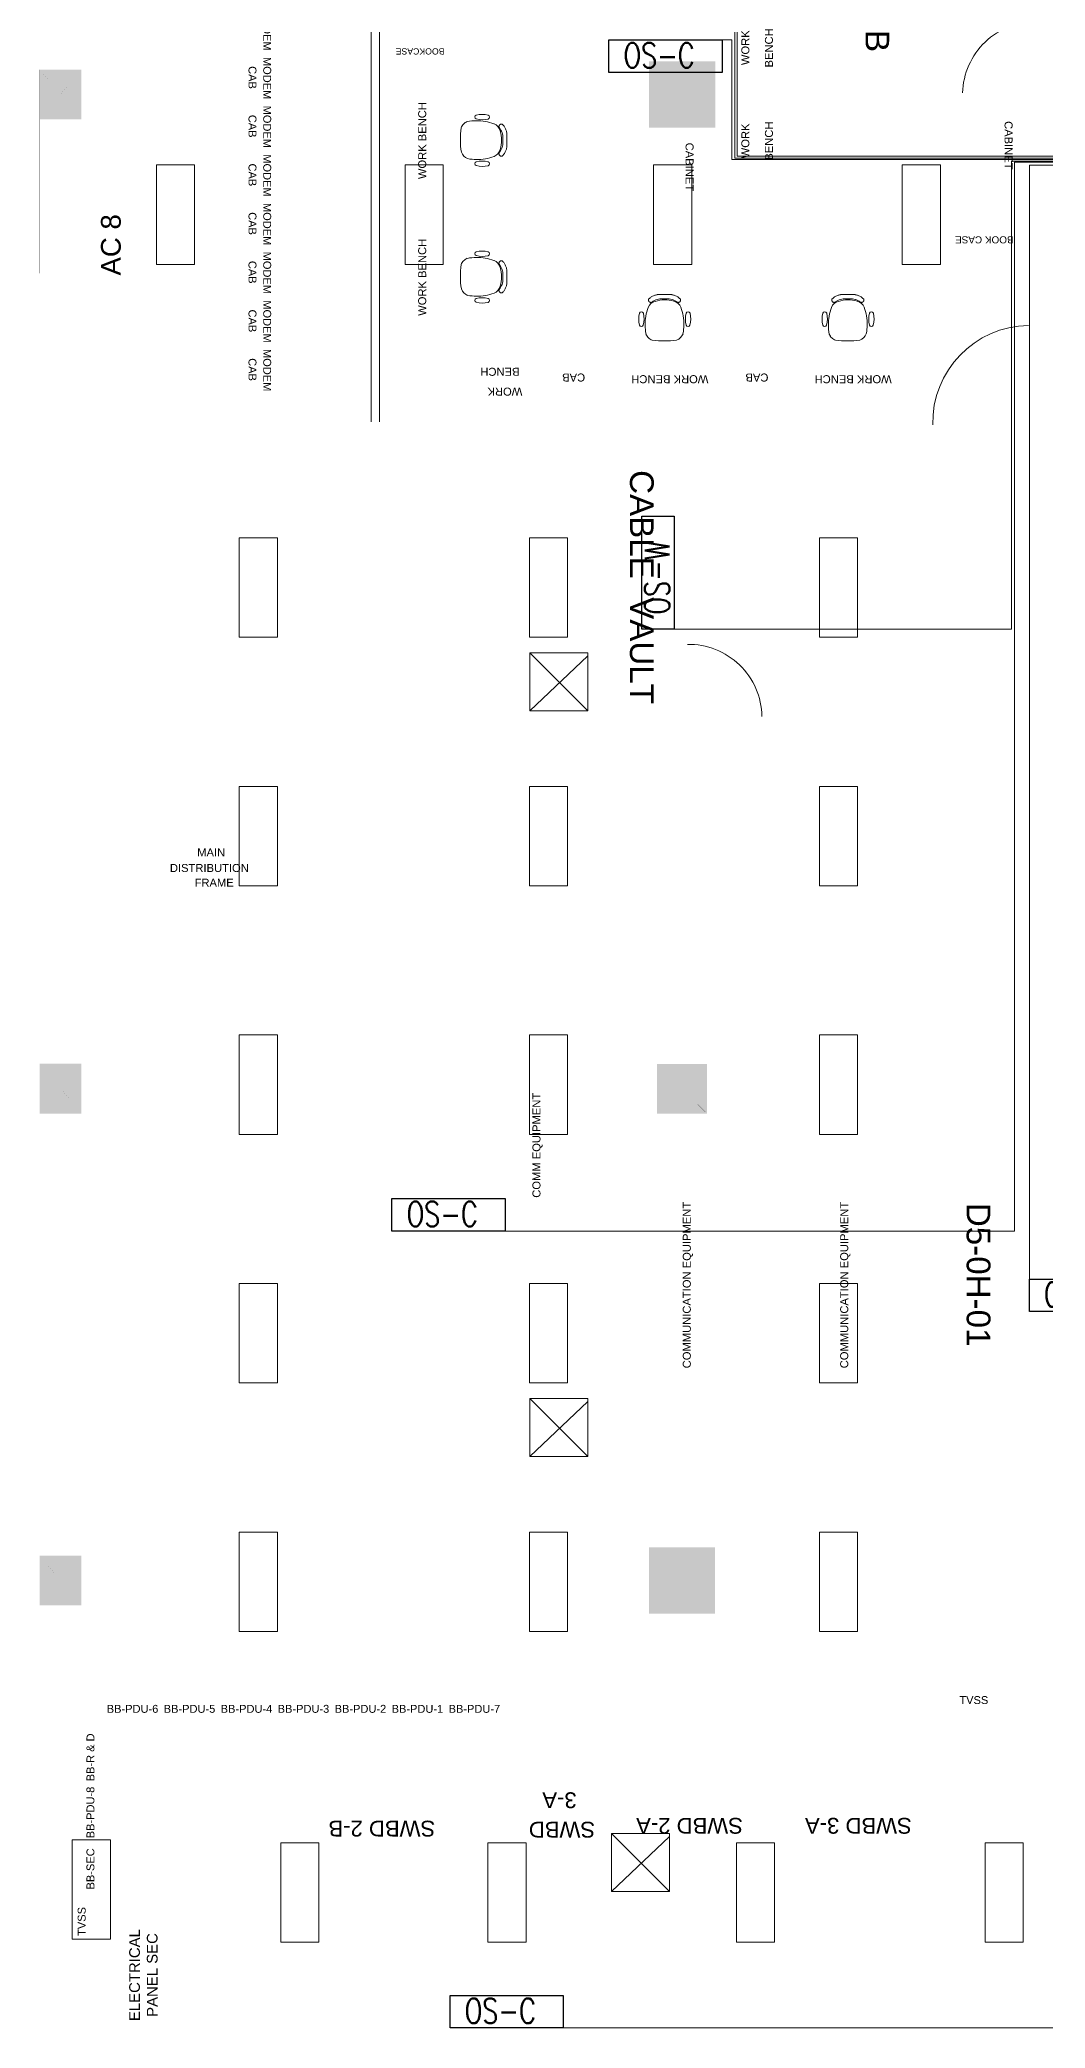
# Model space of a CAD drawing. Extents: x -6172 to 8039, y -4082 to 1639.
# Drawn here: x -202 to 283, y -1218 to -258 of the extents above; entities that cross this region are included whole.
import ezdxf
from ezdxf.enums import TextEntityAlignment as Align

# ---------------------------------------------------------------- set-up
doc = ezdxf.new("R2010")
doc.units = 0
doc.header["$LTSCALE"] = 96
doc.header["$MEASUREMENT"] = 0
doc.layers.get('0').update_dxf_attribs({"linetype": 'CONTINUOUS', "lineweight": 0})
for name, color, linetype, lineweight in [('21', 7, 'CONTINUOUS', 0), ('A-ANNO-RMNA', 4, 'CONTINUOUS', 0), ('A-DOOR', 2, 'CONTINUOUS', 0), ('A-FURN-CHAR', 3, 'CONTINUOUS', 0), ('A-GRID-COLS', 2, 'CONTINUOUS', 0), ('A-PATT-WALL', 1, 'CONTINUOUS', 0), ('A-TPM-INACTIVE', 7, 'CONTINUOUS', 0), ('A-WALL-FULL', 6, 'CONTINUOUS', 0), ('FLT-Peripheral Wiring', 214, 'CONTINUOUS', 0), ('NTS_NOT_TO_STANDARDS', 7, 'CONTINUOUS', 0)]:
    doc.layers.add(name, color=color, linetype=linetype, lineweight=lineweight)
doc.layers.add('FLT-Occupancy-Sensor', color=160, linetype='CONTINUOUS')
doc.styles.add('ARIAL', font='ARIAL', dxfattribs={"height": 0.2})
doc.styles.add('SIM-00', font='SIMPLEX.SHX', dxfattribs={"width": 0.75})

# ---------------------------------------------------------------- blocks, each defined once
blk = doc.blocks.new('24LITE')
at = {"layer": '21', "color": 7, "linetype": 'Continuous'}
for p, q in [((1.1, 81.8), (1.1, 9.8)), ((1.1, 81.8), (28.7, 81.8)), ((28.7, 81.8), (28.7, 9.8)), ((1.1, 9.8), (28.7, 9.8))]:
    blk.add_line(p, q, dxfattribs=at)
blk = doc.blocks.new('SGRILL')
at = {"layer": '21', "color": 1, "linetype": 'Continuous'}
for p, q in [((1.5, -1.5), (43.5, -43.5)), ((1.5, -43.5), (1.5, -1.5)), ((1.5, -1.5), (43.5, -1.5)), ((1.5, -43.5), (43.5, -3.6)), ((43.5, -43.5), (43.5, -1.5)), ((1.5, -43.5), (43.5, -43.5))]:
    blk.add_line(p, q, dxfattribs=at)
blk = doc.blocks.new('ZZ000001')
at = {"color": 0, "linetype": 'ByBlock', "xscale": 0.6666977108052228, "yscale": 0.6666977108052228}
for name, p in [('24LITE', (-146.49, -372.92)), ('24LITE', (-26.48, -372.92)), ('24LITE', (93.52, -372.92)), ('24LITE', (213.53, -372.92)), ('24LITE', (-106.49, -552.93)), ('24LITE', (33.52, -552.93)), ('24LITE', (173.53, -552.93)), ('SGRILL', (33.52, -552.93)), ('24LITE', (-106.49, -672.93)), ('24LITE', (33.52, -672.93)), ('24LITE', (173.53, -672.93)), ('24LITE', (-106.49, -792.94)), ('24LITE', (33.52, -792.94)), ('24LITE', (173.53, -792.94)), ('24LITE', (-106.49, -912.94)), ('24LITE', (33.52, -912.94)), ('24LITE', (173.53, -912.94)), ('SGRILL', (33.52, -912.94)), ('24LITE', (-106.49, -1032.95)), ('24LITE', (33.52, -1032.95)), ('24LITE', (173.53, -1032.95)), ('24LITE', (-187.12, -1181.58)), ('24LITE', (-86.49, -1182.96)), ('24LITE', (13.52, -1182.96)), ('SGRILL', (72.9, -1122.95)), ('SGRILL', (72.9, -1122.95)), ('24LITE', (133.52, -1182.96)), ('24LITE', (253.53, -1182.96))]:
    blk.add_blockref(name, p, dxfattribs=at)
blk = doc.blocks.new('ZZ000041')
at = {"layer": 'A-FURN-CHAR', "color": 8, "linetype": 'Continuous'}
for p, q in [((103.08, -381), (95.91, -381)), ((97.18, -382.97), (101.8, -382.97))]:
    blk.add_line(p, q, dxfattribs=at)
for centre, radius, start, end in [((92.87, -383.59), 1.13, 169.17456, 180.57251), ((92.88, -383.59), 1.14, 180.5741, 191.90642), ((92.86, -383.59), 1.12, 157.7269, 169.17535), ((92.89, -383.59), 1.15, 191.90659, 203.16896), ((92.86, -383.59), 1.11, 146.24355, 157.71968), ((97.22, -388.49), 7.59, 122.70716, 134.05574), ((97.29, -388.61), 7.73, 111.50475, 122.7141), ((98.27, -390.5), 7.59, 118.61875, 128.77475), ((97.32, -388.68), 7.8, 100.37897, 111.51401), ((98.33, -390.62), 7.73, 108.58929, 118.62386), ((99.58, -397.56), 14.08, 71.79416, 108.90038), ((98.36, -390.7), 7.82, 98.63587, 108.59566), ((100.62, -390.7), 7.82, 71.40656, 81.36626), ((101.66, -388.68), 7.8, 68.48851, 79.6235), ((100.65, -390.62), 7.73, 61.37842, 71.41293), ((100.72, -390.5), 7.59, 51.22781, 61.38383), ((101.69, -388.61), 7.73, 57.28799, 68.49731), ((101.77, -388.49), 7.59, 45.94649, 57.29509), ((106.13, -383.59), 1.11, 22.28125, 33.75736), ((106.1, -383.59), 1.15, 336.83292, 348.09528), ((106.12, -383.59), 1.12, 10.82834, 22.27683), ((106.12, -383.59), 1.13, 359.42916, 10.82711), ((106.11, -383.59), 1.14, 348.09717, 359.42953), ((98.63, -392.67), 11.58, 166.33263, 195.14223), ((88.34, -390.42), 1.08, 27.89848, 153.32341), ((78.04, -392.65), 11.58, 344.467, 13.66986), ((113.75, -395.45), 23.64, 170.10713, 180.61743), ((114.12, -395.52), 24.02, 159.70415, 170.10306), ((96, -388.88), 4.73, 102.16587, 158.28217), ((92.9, -383.59), 1.16, 203.16864, 214.36745), ((92.9, -383.58), 1.16, 214.36514, 225.51617), ((92.91, -383.58), 1.17, 225.51225, 236.63794), ((92.91, -383.58), 1.17, 236.63341, 247.75998), ((92.91, -383.58), 1.16, 247.75883, 258.91235), ((92.9, -383.59), 1.16, 258.90753, 270.11047), ((92.9, -383.6), 1.15, 270.11343, 281.38062), ((92.91, -383.61), 1.13, 281.37762, 292.715), ((92.91, -383.62), 1.13, 292.71573, 304.1178), ((102.98, -388.84), 4.73, 21.72019, 77.8365), ((106.08, -383.62), 1.13, 235.88583, 247.2879), ((106.08, -383.61), 1.13, 247.28632, 258.62366), ((106.08, -383.6), 1.15, 258.62402, 269.89117), ((106.08, -383.59), 1.16, 269.89117, 281.09412), ((106.08, -383.58), 1.16, 281.09045, 292.24402), ((106.08, -383.58), 1.17, 292.2402, 303.36673), ((106.08, -383.58), 1.17, 303.36661, 314.49228), ((106.08, -383.58), 1.16, 314.4866, 325.63763), ((106.09, -383.59), 1.16, 325.63425, 336.83304), ((84.85, -395.43), 24.02, 9.90219, 20.30383), ((85.23, -395.36), 23.64, 359.38466, 9.89793), ((121.16, -392.65), 11.58, 166.33252, 195.53539), ((110.86, -390.42), 1.08, 26.67895, 152.10387), ((100.57, -392.67), 11.58, 344.86012, 13.6697), ((88.33, -395.55), 0.891, 189.32544, 347.00854), ((113.51, -395.45), 23.4, 180.62349, 191.20419), ((95.13, -398.29), 4.91, 201.1507, 213.7063), ((95.17, -398.27), 4.96, 213.71587, 226.1974), ((95.22, -398.21), 5.04, 226.20288, 238.55165), ((95.28, -398.12), 5.14, 238.55383, 250.73764), ((99.2, -361.83), 41.53, 262.24036, 278.46817), ((103.51, -397.93), 5.3, 290.17273, 338.12878), ((85.46, -395.36), 23.4, 348.7952, 359.37888), ((110.87, -395.55), 0.891, 192.99382, 350.677)]:
    blk.add_arc(centre, radius, start, end, dxfattribs=at)
blk = doc.blocks.new('ZZ000042')
at = {"layer": 'A-FURN-CHAR', "color": 8, "linetype": 'Continuous'}
for p, q in [((191.56, -381), (184.39, -381)), ((185.67, -382.97), (190.29, -382.97))]:
    blk.add_line(p, q, dxfattribs=at)
for centre, radius, start, end in [((181.35, -383.59), 1.13, 169.17456, 180.57251), ((181.36, -383.59), 1.14, 180.5741, 191.90642), ((181.34, -383.59), 1.12, 157.7269, 169.17535), ((181.37, -383.59), 1.15, 191.90659, 203.16896), ((181.34, -383.59), 1.11, 146.24355, 157.71968), ((185.7, -388.49), 7.59, 122.70716, 134.05574), ((185.78, -388.61), 7.73, 111.50475, 122.7141), ((186.75, -390.5), 7.59, 118.61875, 128.77475), ((185.81, -388.68), 7.8, 100.37897, 111.51401), ((186.82, -390.62), 7.73, 108.58929, 118.62386), ((188.06, -397.56), 14.08, 71.79416, 108.90038), ((186.85, -390.7), 7.82, 98.63587, 108.59566), ((189.11, -390.7), 7.82, 71.40656, 81.36626), ((190.15, -388.68), 7.8, 68.48851, 79.6235), ((189.13, -390.62), 7.73, 61.37842, 71.41293), ((189.2, -390.5), 7.59, 51.22781, 61.38383), ((190.17, -388.61), 7.73, 57.28799, 68.49731), ((190.25, -388.49), 7.59, 45.94649, 57.29509), ((194.61, -383.59), 1.11, 22.28125, 33.75736), ((194.58, -383.59), 1.15, 336.83292, 348.09528), ((194.61, -383.59), 1.12, 10.82834, 22.27683), ((194.59, -383.59), 1.14, 348.09717, 359.42953), ((194.6, -383.59), 1.13, 359.42916, 10.82711), ((187.12, -392.67), 11.58, 166.33263, 195.14223), ((176.83, -390.42), 1.08, 27.89848, 153.32341), ((166.53, -392.65), 11.58, 344.467, 13.66986), ((202.23, -395.45), 23.64, 170.10713, 180.61743), ((202.61, -395.52), 24.02, 159.70415, 170.10306), ((184.48, -388.88), 4.73, 102.16587, 158.28217), ((181.38, -383.59), 1.16, 203.16864, 214.36745), ((181.39, -383.58), 1.16, 214.36514, 225.51617), ((181.39, -383.58), 1.17, 225.51225, 236.63794), ((181.39, -383.58), 1.17, 236.63341, 247.75998), ((181.39, -383.58), 1.16, 247.75883, 258.91235), ((181.39, -383.59), 1.16, 258.90753, 270.11047), ((181.39, -383.6), 1.15, 270.11343, 281.38062), ((181.39, -383.61), 1.13, 281.37762, 292.715), ((181.39, -383.62), 1.13, 292.71573, 304.1178), ((191.47, -388.84), 4.73, 21.72019, 77.8365), ((194.56, -383.62), 1.13, 235.88583, 247.2879), ((194.56, -383.61), 1.13, 247.28632, 258.62366), ((194.57, -383.6), 1.15, 258.62402, 269.89117), ((194.57, -383.59), 1.16, 269.89117, 281.09412), ((194.56, -383.58), 1.16, 281.09045, 292.24402), ((194.56, -383.58), 1.17, 292.2402, 303.36673), ((194.56, -383.58), 1.17, 303.36661, 314.49228), ((194.57, -383.58), 1.16, 314.4866, 325.63763), ((194.57, -383.59), 1.16, 325.63425, 336.83304), ((173.33, -395.43), 24.02, 9.90219, 20.30383), ((173.71, -395.36), 23.64, 359.38466, 9.89793), ((209.64, -392.65), 11.58, 166.33252, 195.53539), ((199.34, -390.42), 1.08, 26.67895, 152.10387), ((189.05, -392.67), 11.58, 344.86012, 13.6697), ((176.82, -395.55), 0.891, 189.32544, 347.00854), ((202, -395.45), 23.4, 180.62349, 191.20419), ((183.62, -398.29), 4.91, 201.1507, 213.7063), ((183.65, -398.27), 4.96, 213.71587, 226.1974), ((183.71, -398.21), 5.04, 226.20288, 238.55165), ((183.76, -398.12), 5.14, 238.55383, 250.73764), ((187.68, -361.83), 41.53, 262.24036, 278.46817), ((191.99, -397.93), 5.3, 290.17273, 338.12878), ((173.94, -395.36), 23.4, 348.7952, 359.37888), ((199.35, -395.55), 0.891, 192.99382, 350.677)]:
    blk.add_arc(centre, radius, start, end, dxfattribs=at)
blk = doc.blocks.new('ZZ000043')
at = {"layer": 'A-FURN-CHAR', "color": 8, "linetype": 'Continuous'}
for p, q in [((21.37, -370.09), (21.37, -374.71)), ((23.34, -375.98), (23.34, -368.81))]:
    blk.add_line(p, q, dxfattribs=at)
for centre, radius, start, end in [((6.13, -368.13), 5.04, 136.20287, 148.55165), ((6.07, -368.07), 4.96, 123.71586, 136.1974), ((6.05, -368.04), 4.91, 111.1507, 123.70631), ((8.89, -386.42), 23.4, 90.62349, 101.20419), ((8.79, -361.24), 0.891, 99.32544, 257.00854), ((11.69, -350.95), 11.58, 254.46701, 283.66986), ((8.89, -386.65), 23.64, 80.10713, 90.61742), ((11.67, -371.54), 11.58, 76.33262, 105.14223), ((8.82, -387.03), 24.02, 69.70415, 80.10306), ((13.92, -361.25), 1.08, 297.89847, 63.32341), ((15.46, -368.9), 4.73, 12.16591, 68.28216), ((20.75, -365.8), 1.16, 113.16863, 124.36743), ((20.75, -365.79), 1.15, 101.90658, 113.16896), ((20.75, -365.78), 1.14, 90.5741, 101.90642), ((20.75, -365.77), 1.13, 79.17456, 90.57251), ((20.75, -365.77), 1.12, 67.72689, 79.17535), ((20.75, -365.76), 1.11, 56.24355, 67.71968), ((42.5, -372.11), 41.53, 172.24036, 188.46819), ((6.22, -368.18), 5.14, 148.55386, 160.73764), ((20.75, -365.81), 1.16, 168.90753, 180.11049), ((20.74, -365.81), 1.15, 180.11343, 191.38063), ((20.75, -365.81), 1.16, 157.75883, 168.91237), ((20.73, -365.81), 1.13, 191.37762, 202.715), ((20.76, -365.81), 1.17, 146.63341, 157.75998), ((20.72, -365.81), 1.13, 202.71574, 214.11781), ((13.84, -371.17), 7.59, 28.61873, 38.77473), ((20.76, -365.81), 1.17, 135.51225, 146.63794), ((20.75, -365.81), 1.16, 124.36515, 135.51616), ((6.78, -372.49), 14.08, 341.79416, 18.90039), ((13.72, -371.24), 7.73, 18.58929, 28.62384), ((13.64, -371.27), 7.82, 8.63587, 18.59566), ((15.85, -370.12), 7.59, 32.70715, 44.05573), ((15.73, -370.2), 7.73, 21.50474, 32.71409), ((15.66, -370.23), 7.8, 10.37897, 21.51401), ((6.41, -376.41), 5.3, 200.17273, 248.12878), ((8.98, -358.37), 23.4, 258.7952, 269.37885), ((8.79, -383.77), 0.891, 102.99382, 260.67697), ((11.69, -394.06), 11.58, 76.33252, 105.53538), ((8.98, -358.13), 23.64, 269.38464, 279.89792), ((8.91, -357.75), 24.02, 279.90219, 290.30383), ((13.92, -383.76), 1.08, 296.67894, 62.10387), ((15.5, -375.89), 4.73, 291.72018, 347.83652), ((20.74, -378.99), 1.15, 168.62402, 179.89119), ((20.75, -378.99), 1.16, 179.89119, 191.09412), ((20.73, -378.99), 1.13, 157.28632, 168.62367), ((20.75, -378.99), 1.16, 191.09045, 202.24402), ((20.72, -378.98), 1.13, 145.88583, 157.2879), ((20.76, -378.98), 1.17, 202.24019, 213.36673), ((13.84, -373.62), 7.59, 321.22781, 331.38385), ((20.76, -378.98), 1.17, 213.36662, 224.49229), ((20.76, -378.99), 1.16, 224.48662, 235.63762), ((20.75, -378.99), 1.16, 235.63423, 246.83304), ((20.75, -379), 1.15, 246.8329, 258.09528), ((13.72, -373.56), 7.73, 331.37842, 341.41293), ((20.75, -379.01), 1.14, 258.09717, 269.4295), ((20.75, -379.02), 1.13, 269.42917, 280.82712), ((20.75, -379.03), 1.12, 280.82834, 292.27682), ((13.64, -373.53), 7.82, 341.40656, 351.36627), ((20.75, -379.03), 1.11, 292.28125, 303.75735), ((15.85, -374.67), 7.59, 315.9465, 327.2951), ((15.73, -374.6), 7.73, 327.28799, 338.49731), ((15.66, -374.57), 7.8, 338.48853, 349.6235), ((11.67, -373.47), 11.58, 254.86012, 283.66971)]:
    blk.add_arc(centre, radius, start, end, dxfattribs=at)
blk = doc.blocks.new('ZZ000044')
at = {"layer": 'A-FURN-CHAR', "color": 8, "linetype": 'Continuous'}
for p, q in [((21.37, -304.09), (21.37, -308.71)), ((23.34, -309.98), (23.34, -302.81))]:
    blk.add_line(p, q, dxfattribs=at)
for centre, radius, start, end in [((6.05, -302.04), 4.91, 111.1507, 123.70631), ((8.89, -320.42), 23.4, 90.62349, 101.20419), ((8.79, -295.24), 0.891, 99.32544, 257.00854), ((11.69, -284.95), 11.58, 254.46701, 283.66986), ((8.89, -320.65), 23.64, 80.10713, 90.61742), ((11.67, -305.54), 11.58, 76.33262, 105.14223), ((8.82, -321.03), 24.02, 69.70415, 80.10306), ((13.92, -295.25), 1.08, 297.89847, 63.32341), ((42.5, -306.11), 41.53, 172.24036, 188.46819), ((6.22, -302.18), 5.14, 148.55386, 160.73764), ((6.13, -302.13), 5.04, 136.20287, 148.55165), ((6.07, -302.07), 4.96, 123.71586, 136.1974), ((15.46, -302.9), 4.73, 12.16591, 68.28216), ((20.75, -299.81), 1.16, 168.90753, 180.11049), ((20.74, -299.81), 1.15, 180.11343, 191.38063), ((20.75, -299.81), 1.16, 157.75883, 168.91237), ((20.73, -299.81), 1.13, 191.37762, 202.715), ((20.76, -299.81), 1.17, 146.63341, 157.75998), ((20.72, -299.81), 1.13, 202.71574, 214.11781), ((13.84, -305.17), 7.59, 28.61873, 38.77473), ((20.76, -299.81), 1.17, 135.51225, 146.63794), ((20.75, -299.81), 1.16, 124.36515, 135.51616), ((20.75, -299.8), 1.16, 113.16863, 124.36743), ((6.78, -306.49), 14.08, 341.79416, 18.90039), ((20.75, -299.79), 1.15, 101.90658, 113.16896), ((13.72, -305.24), 7.73, 18.58929, 28.62384), ((20.75, -299.78), 1.14, 90.5741, 101.90642), ((20.75, -299.77), 1.13, 79.17456, 90.57251), ((20.75, -299.77), 1.12, 67.72689, 79.17535), ((13.64, -305.27), 7.82, 8.63587, 18.59566), ((20.75, -299.76), 1.11, 56.24355, 67.71968), ((15.85, -304.12), 7.59, 32.70715, 44.05573), ((15.73, -304.2), 7.73, 21.50474, 32.71409), ((15.66, -304.23), 7.8, 10.37897, 21.51401), ((6.41, -310.41), 5.3, 200.17273, 248.12878), ((8.98, -292.37), 23.4, 258.7952, 269.37885), ((11.69, -328.06), 11.58, 76.33252, 105.53538), ((8.98, -292.13), 23.64, 269.38464, 279.89792), ((8.91, -291.75), 24.02, 279.90219, 290.30383), ((13.92, -317.76), 1.08, 296.67894, 62.10387), ((15.5, -309.89), 4.73, 291.72018, 347.83652), ((20.74, -312.99), 1.15, 168.62402, 179.89119), ((20.75, -312.99), 1.16, 179.89119, 191.09412), ((20.73, -312.99), 1.13, 157.28632, 168.62367), ((20.75, -312.99), 1.16, 191.09045, 202.24402), ((20.72, -312.98), 1.13, 145.88583, 157.2879), ((20.76, -312.98), 1.17, 202.24019, 213.36673), ((13.84, -307.62), 7.59, 321.22781, 331.38385), ((20.76, -312.98), 1.17, 213.36662, 224.49229), ((20.76, -312.99), 1.16, 224.48662, 235.63762), ((20.75, -312.99), 1.16, 235.63423, 246.83304), ((20.75, -313), 1.15, 246.8329, 258.09528), ((13.72, -307.56), 7.73, 331.37842, 341.41293), ((20.75, -313.01), 1.14, 258.09717, 269.4295), ((20.75, -313.02), 1.13, 269.42917, 280.82712), ((20.75, -313.03), 1.12, 280.82834, 292.27682), ((13.64, -307.53), 7.82, 341.40656, 351.36627), ((20.75, -313.03), 1.11, 292.28125, 303.75735), ((15.85, -308.67), 7.59, 315.9465, 327.2951), ((15.73, -308.6), 7.73, 327.28799, 338.49731), ((15.66, -308.57), 7.8, 338.48853, 349.6235), ((8.79, -317.77), 0.891, 102.99382, 260.67697), ((11.67, -307.47), 11.58, 254.86012, 283.66971)]:
    blk.add_arc(centre, radius, start, end, dxfattribs=at)
blk = doc.blocks.new('FLT-Occupancy Sensor Ceiling')
at = {"layer": 'FLT-Occupancy-Sensor'}
blk.add_lwpolyline([(0, 0), (54.64, 0), (54.64, -15.71), (0, -15.71)], close=True, dxfattribs=at)
at = {"layer": 'FLT-Occupancy-Sensor', "insert": (7.08, -1.46), "char_height": 12, "width": 54.6376, "attachment_point": 1, "style": 'SIM-00'}
blk.add_mtext('OS-C', dxfattribs=at)
blk = doc.blocks.new('FLT-Occupancy Sensor Wall Mount')
at = {"layer": 'FLT-Occupancy-Sensor'}
blk.add_lwpolyline([(0, 0), (54.64, 0), (54.64, -15.71), (0, -15.71)], close=True, dxfattribs=at)
at = {"layer": 'FLT-Occupancy-Sensor', "insert": (7.08, -1.46), "char_height": 12, "width": 54.6376, "attachment_point": 1, "style": 'SIM-00'}
blk.add_mtext('OS-W', dxfattribs=at)

msp = doc.modelspace()

# ---------------------------------------------------------------- linework, layer by layer
at = {"layer": 'A-DOOR', "const_width": 0.00174}
for points in [[(279.38, -283.6), (243.38, -283.6), (243.38, -285.37), (279.38, -285.37), (279.38, -283.6)], [(275.18, -443.81), (275.18, -395.82)], [(275.18, -443.81), (276.94, -443.81), (276.94, -395.82), (275.18, -395.82)], [(110.51, -584.65), (146.5, -584.65)], [(110.51, -584.65), (110.51, -585.84), (146.5, -585.84), (146.5, -584.65)]]:
    msp.add_lwpolyline(points, dxfattribs=at)
at = {"layer": 'A-DOOR'}
for centre, radius, start, end in [((278.49, -284.48), 35.13, 88.5603, 178.56091), ((276.06, -442.93), 47.12, 91.07059, 181.0701), ((111.11, -585.24), 35.4, 0.9638, 90.9684)]:
    msp.add_arc(centre, radius, start, end, dxfattribs=at)
at = {"layer": 'A-GRID-COLS', "const_width": 0.00174}
for points in [[(91.94, -300.4), (123.95, -268.39)], [(91.94, -268.39), (123.95, -300.4)], [(91.94, -300.4), (91.94, -268.39), (123.95, -268.39), (123.95, -300.4), (91.94, -300.4)], [(-182.03, -296.39), (-182.03, -272.39), (-202.04, -272.39), (-202.04, -296.39), (-182.03, -296.39)], [(-182.03, -296.39), (-202.04, -272.39)], [(-202.04, -296.39), (-182.03, -272.39)], [(-192.03, -284.39), (-192.03, -284.39)], [(107.94, -284.39), (107.94, -284.39)], [(-202.05, -776.36), (-182.04, -752.36)], [(-182.04, -776.36), (-202.05, -752.36)], [(-182.04, -776.36), (-182.04, -752.36), (-202.05, -752.36), (-202.05, -776.36), (-182.04, -776.36)], [(95.94, -752.37), (119.94, -776.36)], [(95.94, -776.36), (119.94, -752.37)], [(119.94, -752.37), (95.94, -752.37), (95.94, -776.36), (119.94, -776.36), (119.94, -752.37)], [(-192.04, -764.36), (-192.04, -764.36)], [(107.94, -764.37), (107.94, -764.37)], [(91.94, -985.85), (123.94, -1017.84)], [(91.94, -1017.84), (123.94, -985.85)], [(91.94, -1017.84), (91.94, -985.85), (123.94, -985.85), (123.94, -1017.84), (91.94, -1017.84)], [(-182.04, -1013.83), (-202.05, -989.83)], [(-182.04, -1013.83), (-182.04, -989.83), (-202.05, -989.83), (-202.05, -1013.83), (-182.04, -1013.83)], [(-202.05, -1013.83), (-182.04, -989.83)], [(-192.04, -1001.83), (-192.04, -1001.83)], [(107.94, -1001.85), (107.94, -1001.85)]]:
    msp.add_lwpolyline(points, dxfattribs=at)
at = {"layer": 'A-PATT-WALL'}
for points in [[(91.95, -268.4), (123.95, -268.4), (91.95, -300.4), (123.95, -300.4)], [(-202.03, -272.39), (-182.03, -272.39), (-202.03, -296.39), (-182.03, -296.39)], [(-202.04, -752.36), (-182.04, -752.36), (-202.04, -776.36), (-182.04, -776.36)], [(95.94, -752.37), (119.94, -752.37), (95.94, -776.36), (119.94, -776.36)], [(91.94, -985.85), (123.93, -985.85), (91.94, -1017.84), (123.93, -1017.84)], [(-202.05, -989.83), (-182.05, -989.83), (-202.05, -1013.82), (-182.05, -1013.82)]]:
    msp.add_solid(points, dxfattribs=at)
at = {"layer": 'A-WALL-FULL'}
for p, q in [((-42.04, -442.37), (-42.04, -190.89)), ((-38.03, -190.89), (-38.03, -442.37))]:
    msp.add_line(p, q, dxfattribs=at)
at = {"layer": 'A-WALL-FULL', "const_width": 0.00174}
for points in [[(-202.01, 1045.53), (-202.07, -1734.3)], [(-186.03, 63.59), (-186.03, -272.39)], [(277.94, -285.37), (277.94, -366.36)], [(277.94, -285.37), (281.94, -285.37)], [(281.94, -285.37), (281.94, -370.37)], [(-186.03, -296.39), (-186.04, -752.36)], [(277.94, -366.36), (222.93, -366.36)], [(222.93, -442.37), (222.93, -366.36)], [(226.94, -370.37), (281.94, -370.37)], [(226.94, -370.37), (226.94, -446.38)], [(222.93, -442.37), (-186.03, -442.37)], [(-186.03, -446.38), (228.94, -446.38)], [(107.94, -446.38), (107.94, -549.84)], [(111.95, -549.84), (111.95, -446.38)], [(228.94, -442.37), (226.94, -442.37)], [(228.94, -446.38), (228.94, -442.37)], [(276.94, -442.37), (276.94, -446.38)], [(297.1, -442.37), (276.94, -442.37)], [(276.94, -446.38), (297.1, -446.38)], [(111.95, -549.84), (107.94, -549.84)], [(107.94, -585.84), (107.94, -589.85), (-186.03, -589.85)], [(-186.03, -593.86), (111.95, -593.86)], [(107.94, -585.84), (111.95, -585.84)], [(111.95, -593.86), (111.95, -585.84)], [(-186.04, -989.83), (-186.04, -776.36)], [(-186.05, -1232.33), (-186.04, -1013.83)], [(-186.06, -1047.33), (849.89, -1047.33)], [(-186.06, -1055.34), (817.89, -1055.34)]]:
    msp.add_lwpolyline(points, dxfattribs=at)
at = {"layer": 'FLT-Peripheral Wiring'}
for points in [[(134.6, -65.11), (134.6, -314.14), (883.21, -314.14), (883.21, -1198.47), (973.25, -1198.47)], [(-114.97, -223.77), (133.4, -223.77), (133.4, -315.02), (882.15, -315.02), (882.15, -1198.98), (973.25, -1198.98)], [(127.27, -257.98), (132.05, -257.98), (132.05, -315.67), (881.06, -315.67), (881.06, -1199.54), (973.25, -1199.54)], [(104.2, -542.52), (267, -542.52), (267, -316.5), (880.24, -316.5), (880.24, -1200.13), (973.25, -1200.13)], [(22.58, -833.14), (268.37, -833.14), (268.37, -317.01), (879.21, -317.01), (879.21, -1200.84), (973.25, -1200.84)], [(275.62, -856.25), (275.62, -318.47), (877.99, -318.47), (877.99, -1201.86), (973.25, -1201.86)], [(50.62, -1217.84), (973.25, -1217.84)]]:
    msp.add_lwpolyline(points, dxfattribs=at)

# ---------------------------------------------------------------- block references
for name in ['ZZ000001', 'ZZ000044', 'ZZ000043', 'ZZ000041', 'ZZ000042']:
    msp.add_blockref(name, (0, 0))
at = {"layer": 'FLT-Occupancy-Sensor'}
for p in [(72.63, -257.98), (-32.06, -817.43), (275.62, -856.25), (-4.01, -1202.13)]:
    msp.add_blockref('FLT-Occupancy Sensor Ceiling', p, dxfattribs=at)
at = {"layer": 'FLT-Occupancy-Sensor', "rotation": 90}
msp.add_blockref('FLT-Occupancy Sensor Wall Mount', (88.49, -542.52), dxfattribs=at)

# ---------------------------------------------------------------- texts
at = {"layer": 'A-ANNO-RMNA', "style": 'ARIAL'}
msp.add_text('LAB', height=11.453, rotation=270, dxfattribs=at).set_placement((196.51, -248.75), align=Align.CENTER)
msp.add_text('CABLE  VAULT', height=11.4531, rotation=270, dxfattribs=at).set_placement((82.81, -465.71))
at = {"layer": 'A-TPM-INACTIVE', "style": 'ARIAL'}
msp.add_text('D5-0H-01', height=11.453, rotation=270, dxfattribs=at).set_placement((245.34, -819.48))
at = {"layer": 'NTS_NOT_TO_STANDARDS', "style": 'ARIAL'}
for s, height, rotation, p in [('MODEM', 3.818, 270, (-94.2, -242.74)), ('MODEM', 3.818, 270, (-94.2, -266.24)), ('   CAB', 3.818, 270, (-101.31, -266.24)), ('   CAB', 3.818, 270, (-101.31, -289.74)), ('MODEM', 3.818, 270, (-94.2, -289.74)), ('MODEM', 3.818, 270, (-94.2, -313.24)), ('   CAB', 3.818, 270, (-101.31, -313.24)), ('AC 8', 9.544, 90.00217, (-162.98, -371.78)), ('   CAB', 3.818, 270, (-101.31, -336.74)), ('MODEM', 3.818, 270, (-94.2, -336.74)), ('MODEM', 3.818, 270, (-94.2, -360.24)), ('   CAB', 3.818, 270, (-101.31, -360.24)), ('   CAB', 3.818, 270, (-101.31, -383.74)), ('MODEM', 3.818, 270, (-94.2, -383.74)), ('   CAB', 3.818, 270, (-101.31, -407.24)), ('MODEM', 3.818, 270, (-94.2, -407.24)), ('BB-R & D', 3.818, 90, (-175.71, -1098.76)), ('BB-PDU-8', 3.818, 90, (-175.71, -1126.26)), ('   3-A', 7.635, 180, (66, -1104.08)), ('SWBD 2-B', 7.635, 180, (-11.18, -1117.78)), ('SWBD ', 7.635, 180, (66, -1118.3)), ('SWBD 2-A', 7.635, 180, (137.35, -1116.41)), ('SWBD 3-A', 7.635, 180, (218.85, -1116.41)), ('BB-SEC', 3.818, 90, (-175.71, -1150.97)), ('TVSS', 3.818, 90, (-179.94, -1173.38)), ('PANEL SEC', 5.156, 90, (-145.22, -1212.49))]:
    msp.add_text(s, height=height, rotation=rotation, dxfattribs=at).set_placement(p)
for s, height, rotation, p in [('WORK', 3.868, 90, (140.44, -261.77)), ('BENCH', 3.863, 90, (151.83, -261.86)), ('BOOKCASE', 3.004, 180, (-18.49, -262.05)), ('WORK BENCH', 3.863, 90, (-15.54, -306.62)), ('CABINET', 3.864, 270, (263.64, -308.9)), ('WORK', 3.868, 90, (140.44, -306.77)), ('BENCH', 3.863, 90, (151.83, -306.86)), ('CABINET', 3.864, 270, (109.65, -319.33)), ('WORK BENCH', 3.863, 90, (-15.54, -372.62)), ('BOOK CASE', 3.435, 180, (253.87, -352.81)), ('BENCH', 3.868, 180, (20.05, -416.3)), ('CAB', 3.866, 180, (55.63, -419.07)), ('WORK BENCH', 3.867, 180, (102.05, -419.88)), ('CAB', 3.866, 180, (144.11, -419.07)), ('WORK BENCH', 3.867, 180, (190.54, -419.88)), ('WORK', 3.866, 180, (22.45, -425.88)), ('COMM EQUIPMENT', 3.8644, 90, (39.61, -791.68)), ('COMMUNICATION EQUIPMENT', 3.8644, 90, (112.17, -859.17)), ('COMMUNICATION EQUIPMENT', 3.8644, 90, (188.17, -859.17)), ('ELECTRICAL', 5.154, 90, (-153.74, -1192.33))]:
    msp.add_text(s, height=height, rotation=rotation, dxfattribs=at).set_placement(p, align=Align.CENTER)
for s, height, p in [('MAIN', 3.86, (-119.33, -652.22)), ('DISTRIBUTION', 3.8644, (-120.21, -659.74)), ('FRAME', 3.859, (-117.9, -666.82))]:
    msp.add_text(s, height=height, dxfattribs=at).set_placement(p, align=Align.CENTER)
for s, p in [('BB-PDU-6', (-169.73, -1065.68)), ('BB-PDU-5', (-142.23, -1065.68)), ('BB-PDU-4', (-114.73, -1065.68)), ('BB-PDU-3', (-87.23, -1065.68)), ('BB-PDU-2', (-59.73, -1065.68)), ('BB-PDU-1', (-32.23, -1065.68)), ('BB-PDU-7', (-4.73, -1065.68)), ('TVSS', (241.83, -1061.46))]:
    msp.add_text(s, height=3.818, dxfattribs=at).set_placement(p)

doc.saveas('drawing.dxf')
